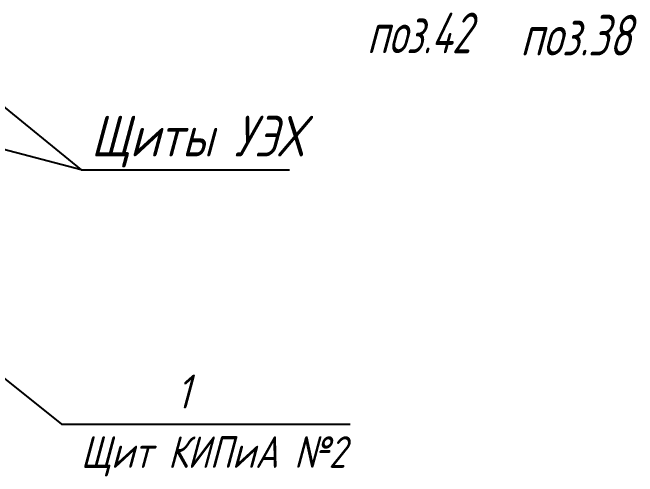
# Model space of a CAD drawing. Header units: millimetres. Extents: x 409 to 1826, y -2285 to 789.
# Drawn here: x 993.3 to 1062.6, y 513.7 to 565.1 of the extents above; entities that cross this region are included whole.
import ezdxf
from ezdxf import colors
from ezdxf.entities.mleader import LeaderData, LeaderLine
from ezdxf.math import Vec2, Vec3

# ---------------------------------------------------------------- set-up
doc = ezdxf.new("R2010")
doc.units = ezdxf.units.MM
for name, color, linetype, lineweight in [('7-тонкая-текст.-02', 4, 'Continuous', 30), ('7-тонкая.текст-02', 4, 'Continuous', 30), ('Тонкая - 018', 254, 'Continuous', 18), ('Тонкая-0.25', 171, 'Continuous', 25)]:
    doc.layers.add(name, color=color, linetype=linetype, lineweight=lineweight)
doc.styles.add('2н', font='simplex.shx', dxfattribs={"width": 0.8, "oblique": 15, "height": 3.5})
doc.styles.add('GOST тип А', font='GOST_A.TTF', dxfattribs={"oblique": 15})
doc.styles.get("Standard").update_dxf_attribs({"font": 'GOST_A.TTF', "oblique": 15})

# ---------------------------------------------------------------- blocks, each defined once
blk = doc.blocks.new('_DotSmall')
at = {"color": 0, "linetype": 'ByBlock', "const_width": 0.5}
blk.add_lwpolyline([(-0.0625, 0, 1), (0.0625, 0, 1)], format="xyb", close=True, dxfattribs=at)

msp = doc.modelspace()

# ---------------------------------------------------------------- linework, layer by layer
for p, q in [((1000.934, 547.671), (982.5, 552.5)), ((982.75, 532.25), (998.75, 519.5)), ((998.75, 519.5), (1030.75, 519.5))]:
    msp.add_line(p, q)
at = {"layer": 'Тонкая-0.25', "color": 7, "ltscale": 0.5}
msp.add_line((1000.934, 547.671), (1024.045, 547.671), dxfattribs=at)

# ---------------------------------------------------------------- texts
at = {"layer": '7-тонкая-текст.-02', "color": 7, "ltscale": 0.5, "style": 'GOST тип А', "oblique": 15}
for s, width, p in [('поз.42', 0.85, (1032.623, 560.586)), ('поз.38', 0.9, (1049.623, 560.336))]:
    msp.add_text(s, height=4.5, dxfattribs=dict(at, width=width)).set_placement(p)
msp.add_text('Щит КИПиА №2', height=3.5, dxfattribs=at).set_placement((1000.898, 514.648))
at = {"layer": '7-тонкая.текст-02', "color": 7, "oblique": 15}
for s, height, p in [('Щиты УЭХ', 4.5, (1002.023, 549.156)), ('1', 3.75, (1011.503, 521.23))]:
    msp.add_text(s, height=height, dxfattribs=at).set_placement(p)

# ---------------------------------------------------------------- leaders
at = {"layer": 'Тонкая - 018', "color": 7, "ltscale": 0.5}
ml = msp.add_multileader_mtext('Standard', dxfattribs=at)
ml.set_content('', color=7, style='2н')
ml.set_leader_properties()
ml.set_arrow_properties(name='DOTSMALL')
ml.build(insert=Vec2(0, 0))
ml.multileader.update_dxf_attribs({"text_right_attachment_type": 6, "dogleg_length": 0.2, "arrow_head_size": 1.5})
ctx = ml.context
ctx.base_point, ctx.char_height, ctx.arrow_head_size, ctx.landing_gap_size, ctx.plane_origin = Vec3(1001.134, 547.671), 3.5, 1.5, 0.09, Vec3(1027.264, 518.677)
ctx.right_attachment = 6
notes = []
notes.append((ctx, [(1, (1, 1, 0), (1000.934, 547.671), (1, 0), 0.2, [(0, [(982.389, 562.794)], 0, [])])]))
ctx.mtext.insert, ctx.mtext.flow_direction = Vec3(1001.224, 549.421), 5
for ctx, leaders in notes:
    for number, flags, end, landing, length, lines in leaders:
        leader = LeaderData()
        leader.index, (leader.has_last_leader_line, leader.has_dogleg_vector, leader.attachment_direction) = number, flags
        leader.last_leader_point, leader.dogleg_vector, leader.dogleg_length = Vec3(end), Vec3(landing), length
        for number, points, colour, breaks in lines:
            line = LeaderLine()
            line.index, line.vertices, line.color, line.breaks = number, Vec3.list(points), colors.encode_raw_color(colour), breaks
            leader.lines.append(line)
        ctx.leaders.append(leader)

doc.saveas('drawing.dxf')
